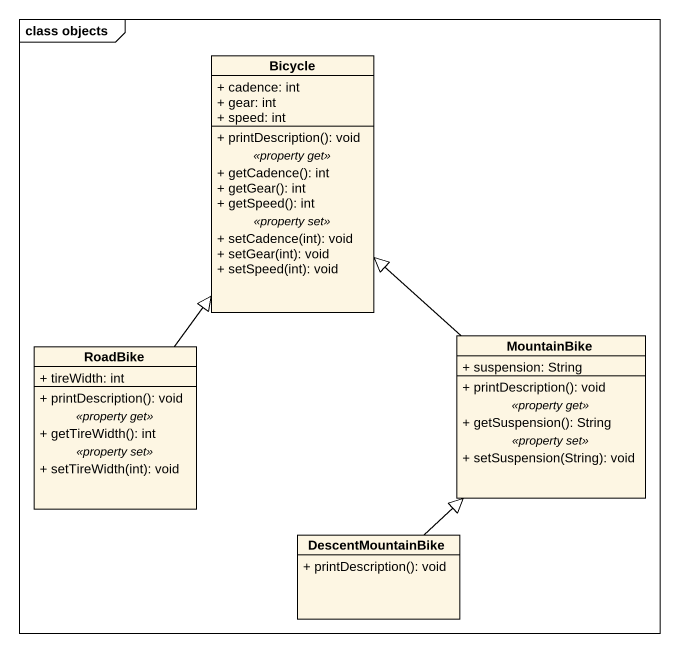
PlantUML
@startuml
mainframe class objects
hide circle
hide empty members
skinparam classAttributeIconSize 0
class Bicycle {
  + cadence: int
  + gear: int
  + speed: int
  --
  + printDescription(): void
  .. <<property get>> ..
  + getCadence(): int
  + getGear(): int
  + getSpeed(): int
  .. <<property set>> ..
  + setCadence(int): void
  + setGear(int): void
  + setSpeed(int): void
}
class MountainBike {
  + suspension: String
  --
  + printDescription(): void
  .. <<property get>> ..
  + getSuspension(): String
  .. <<property set>> ..
  + setSuspension(String): void
}
class RoadBike {
  + tireWidth: int
  --
  + printDescription(): void
  .. <<property get>> ..
  + getTireWidth(): int
  .. <<property set>> ..
  + setTireWidth(int): void
}
class DescentMountainBike {
  + printDescription(): void
}
MountainBike -up-|> Bicycle
RoadBike -up-|> Bicycle
DescentMountainBike -up-|> MountainBike
@enduml
